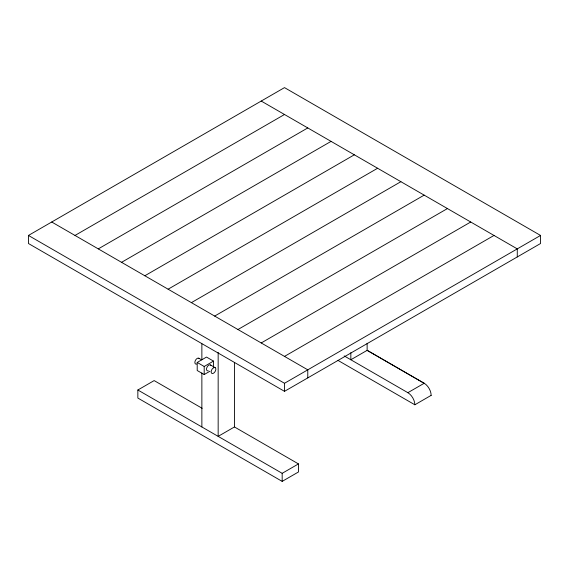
<?xml version="1.0" encoding="UTF-8"?>
<svg xmlns="http://www.w3.org/2000/svg" width="569" height="569" viewBox="0 0 569 569"><rect width="100%" height="100%" fill="white"/><g stroke="black" fill="none" stroke-linecap="round" stroke-linejoin="round"><path stroke-width="0.85" d="M28.45 235.445L284.5 87.619L540.55 235.445L540.55 243.511L284.5 391.337L28.45 243.511L28.45 235.445L284.5 383.278L540.55 235.445M75.001 235.445L284.5 114.497M98.281 248.888L307.779 127.933M121.56 262.323L331.051 141.375M144.839 275.766L354.331 154.811M168.111 289.201L377.61 168.253M191.39 302.644L400.889 181.689M214.669 316.079L424.161 195.131M237.949 329.522L447.44 208.567M218.162 352.346L218.162 436.359L234.456 426.956L298.469 463.913L298.469 471.978L282.174 481.381L137.854 398.058L137.854 390L154.149 380.59L202.159 408.307M209.925 371.237L204.193 374.544L197.208 370.511L197.208 362.446L206.519 357.069L213.503 361.102L213.503 367.553M197.208 362.446L204.193 366.479L213.503 361.102M261.221 342.958L470.719 222.01M284.5 356.4L493.999 235.445M344.174 355.909L407.866 392.688L424.204 383.257A9.879 5.704 60 0 1 431.146 395.37M137.854 390L282.174 473.323L298.469 463.913M338.036 360.433L414.851 404.779L431.181 395.348M261.221 101.054L517.271 248.888L517.271 256.946M51.729 222.01L307.779 369.836L307.779 377.901M198.873 358.257L201.533 359.793M210.509 364.978L215.16 367.666M367.133 343.278L367.133 350.355L424.161 383.278L367.169 350.333L350.838 359.757L350.838 352.688M284.5 383.278L284.5 391.337M282.174 473.323L282.174 481.381M234.456 362.396L234.456 426.956M204.193 366.479L204.193 374.544M201.867 343.825L201.867 359.743M201.867 373.008L201.867 426.956M407.866 392.688A9.879 5.704 60 0 1 414.851 404.779M210.871 365.326A3.293 1.899 -60 0 0 208.866 365.12L208.261 365.561A3.293 1.899 -60 0 0 206.519 369.146L206.597 369.8A3.293 1.899 -60 0 0 208.226 370.768M199.235 358.605A3.293 1.899 -60 0 0 197.23 358.406L196.625 358.84A3.293 1.899 -60 0 0 194.883 362.425L194.954 363.079A3.293 1.899 -60 0 0 196.589 364.053M213.524 367.809L212.92 368.243A3.293 1.899 -60 0 0 211.177 371.834L211.248 372.489A3.293 1.899 -60 0 0 213.489 373.207L214.086 372.773A3.293 1.899 -60 0 0 215.829 369.189L215.758 368.534A3.293 1.899 -60 0 0 213.524 367.809"/></g></svg>
